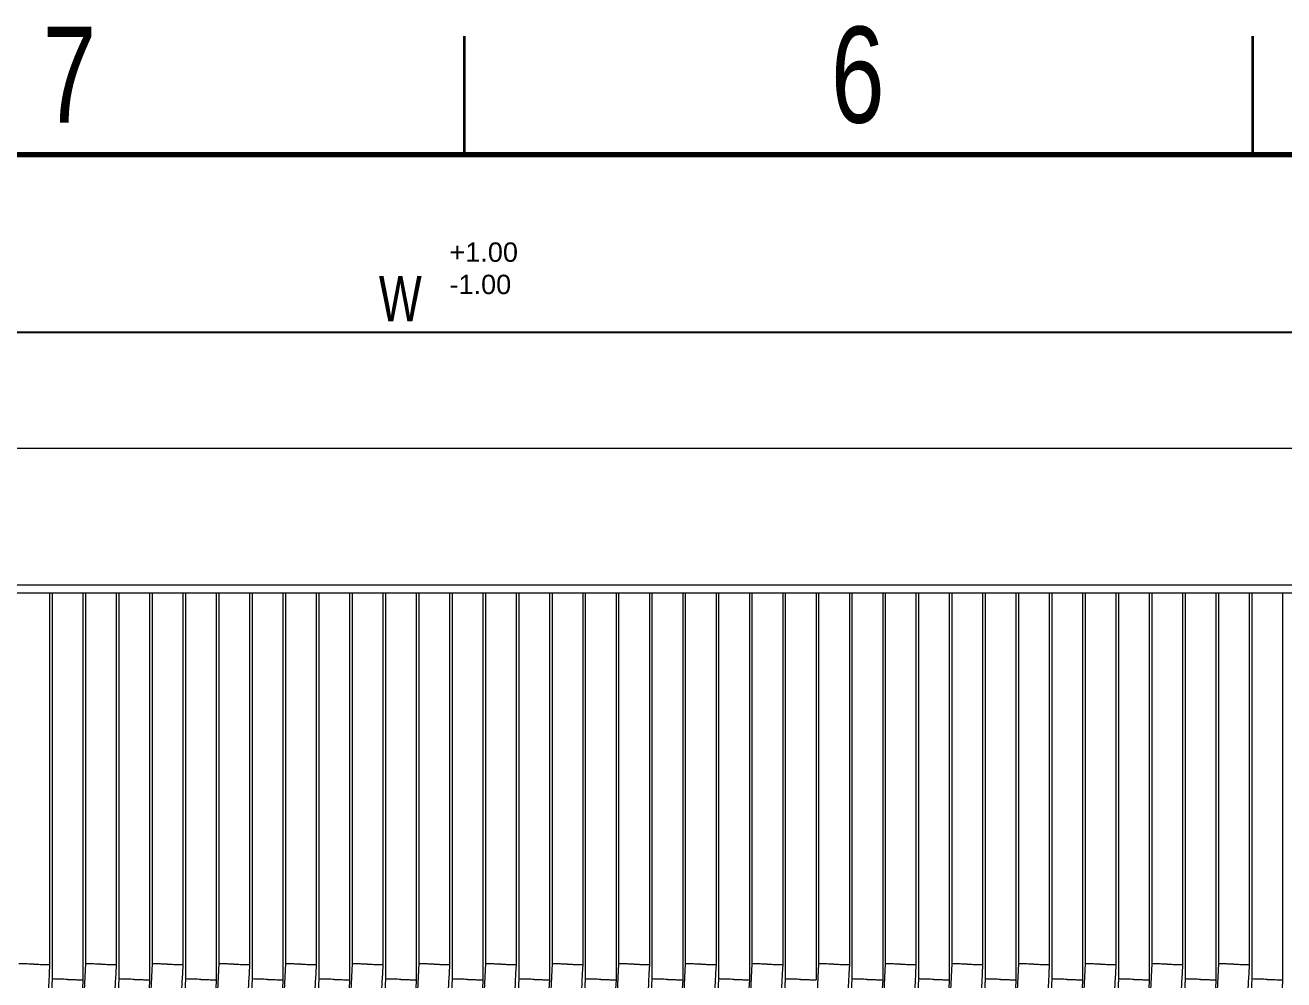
# Model space of a CAD drawing. Header units: millimetres. Extents: x 1601 to 1945, y 1403 to 1645.
# Drawn here: x 1667.1 to 1733.3, y 1595.3 to 1645.4 of the extents above; entities that cross this region are included whole.
import ezdxf

# ---------------------------------------------------------------- set-up
doc = ezdxf.new("R2010")
doc.units = ezdxf.units.MM
doc.styles.add('SLDTEXTSTYLE0', font='TXT', dxfattribs={"width": 0.75})
doc.styles.get("Standard").update_dxf_attribs({"font": 'arial.ttf'})
doc.dimstyles.new('SLDDIMSTYLE0', dxfattribs={"dimtxt": 2.38125, "dimasz": 1.5, "dimexe": 0, "dimexo": 0.0625, "dimgap": 0.595312, "dimtad": 1, "dimdec": 0, "dimlfac": 10, "dimrnd": 1e-09, "dimzin": 12, "dimdsep": 46, "dimtxsty": 'SLDTEXTSTYLE0', "dimsah": 1, "dimcen": 0.09, "dimadec": 0, "dimazin": 3, "dimtfac": 1, "dimtdec": 0, "dimtofl": 0, "dimtmove": 0, "dimatfit": 3, "dimfxl": 1, "dimfrac": 2, "dimtolj": 1, "dimtzin": 12, "dimarcsym": 0})

# ---------------------------------------------------------------- blocks, each defined once
blk = doc.blocks.new('*D52')
at = {"color": 0, "lineweight": -2, "transparency": 16777216}
for p, q in [((1626.075, 1615.658), (1626.075, 1629.276)), ((1746.175, 1629.276), (1627.575, 1629.276)), ((1747.675, 1623.258), (1747.675, 1629.276))]:
    blk.add_line(p, q, dxfattribs=at)
at = {"color": 0, "transparency": 16777216}
for points in [[(1627.575, 1629.526), (1627.575, 1629.026), (1626.075, 1629.276)], [(1746.175, 1629.526), (1746.175, 1629.026), (1747.675, 1629.276)]]:
    blk.add_solid(points, dxfattribs=at)
at = {"layer": 'Defpoints', "color": 0, "transparency": 16777216}
for p in [(1626.075, 1629.276), (1747.675, 1623.196), (1626.075, 1615.596)]:
    blk.add_point(p, dxfattribs=at)
at = {"color": 0, "lineweight": 20, "transparency": 16777216, "insert": (1686.851, 1632.253), "char_height": 2.3813, "attachment_point": 2, "style": 'SLDTEXTSTYLE0'}
blk.add_mtext('\\A1;W', dxfattribs=at)

msp = doc.modelspace()

# ---------------------------------------------------------------- linework, layer by layer
at = {"color": 7, "linetype": 'Continuous', "lineweight": 35}
for p, q in [((1690.225, 1638.636), (1690.225, 1644.845)), ((1731.622, 1638.636), (1731.622, 1644.845))]:
    msp.add_line(p, q, dxfattribs=at)
at = {"color": 7, "linetype": 'Continuous', "lineweight": 70}
msp.add_line((1607.432, 1638.636), (1938.605, 1638.636), dxfattribs=at)
at = {"lineweight": 20}
for p, q in [((1626.075, 1623.196), (1746.375, 1623.196)), ((1633.675, 1616.016), (1740.075, 1616.016)), ((1633.675, 1615.596), (1740.075, 1615.596)), ((1668.433, 1615.596), (1668.433, 1596.072)), ((1668.567, 1615.596), (1668.567, 1595.318)), ((1670.183, 1615.596), (1670.183, 1595.272)), ((1670.317, 1615.596), (1670.317, 1596.118)), ((1671.933, 1615.596), (1671.933, 1596.072)), ((1672.067, 1615.596), (1672.067, 1595.318)), ((1673.683, 1615.596), (1673.683, 1595.272)), ((1673.817, 1615.596), (1673.817, 1596.118)), ((1675.433, 1615.596), (1675.433, 1596.072)), ((1675.567, 1615.596), (1675.567, 1595.318)), ((1677.183, 1615.596), (1677.183, 1595.272)), ((1677.317, 1615.596), (1677.317, 1596.118)), ((1678.933, 1615.596), (1678.933, 1596.072)), ((1679.067, 1615.596), (1679.067, 1595.318)), ((1680.683, 1615.596), (1680.683, 1595.272)), ((1680.817, 1615.596), (1680.817, 1596.118)), ((1682.433, 1615.596), (1682.433, 1596.072)), ((1682.567, 1615.596), (1682.567, 1595.318)), ((1684.183, 1615.596), (1684.183, 1595.272)), ((1684.317, 1615.596), (1684.317, 1596.118)), ((1685.933, 1615.596), (1685.933, 1596.072)), ((1686.067, 1615.596), (1686.067, 1595.318)), ((1687.683, 1615.596), (1687.683, 1595.272)), ((1687.817, 1615.596), (1687.817, 1596.118)), ((1689.433, 1615.596), (1689.433, 1596.072)), ((1689.567, 1615.596), (1689.567, 1595.318)), ((1691.183, 1615.596), (1691.183, 1595.272)), ((1691.317, 1615.596), (1691.317, 1596.118)), ((1692.933, 1615.596), (1692.933, 1596.072)), ((1693.067, 1615.596), (1693.067, 1595.318)), ((1694.683, 1615.596), (1694.683, 1595.272)), ((1694.817, 1615.596), (1694.817, 1596.118)), ((1696.433, 1615.596), (1696.433, 1596.072)), ((1696.567, 1615.596), (1696.567, 1595.318)), ((1698.183, 1615.596), (1698.183, 1595.272)), ((1698.317, 1615.596), (1698.317, 1596.118)), ((1699.933, 1615.596), (1699.933, 1596.072)), ((1700.067, 1615.596), (1700.067, 1595.318)), ((1701.683, 1615.596), (1701.683, 1595.272)), ((1701.817, 1615.596), (1701.817, 1596.118)), ((1703.433, 1615.596), (1703.433, 1596.072)), ((1703.567, 1615.596), (1703.567, 1595.318)), ((1705.183, 1615.596), (1705.183, 1595.272)), ((1705.317, 1615.596), (1705.317, 1596.118)), ((1706.933, 1615.596), (1706.933, 1596.072)), ((1707.067, 1615.596), (1707.067, 1595.318)), ((1708.683, 1615.596), (1708.683, 1595.272)), ((1708.817, 1615.596), (1708.817, 1596.118)), ((1710.433, 1615.596), (1710.433, 1596.072)), ((1710.567, 1615.596), (1710.567, 1595.318)), ((1712.183, 1615.596), (1712.183, 1595.272)), ((1712.317, 1615.596), (1712.317, 1596.118)), ((1713.933, 1615.596), (1713.933, 1596.072)), ((1714.067, 1615.596), (1714.067, 1595.318)), ((1715.683, 1615.596), (1715.683, 1595.272)), ((1715.817, 1615.596), (1715.817, 1596.118)), ((1717.433, 1615.596), (1717.433, 1596.072)), ((1717.567, 1615.596), (1717.567, 1595.318)), ((1719.183, 1615.596), (1719.183, 1595.272)), ((1719.317, 1615.596), (1719.317, 1596.118)), ((1720.933, 1615.596), (1720.933, 1596.072)), ((1721.067, 1615.596), (1721.067, 1595.318)), ((1722.683, 1615.596), (1722.683, 1595.272)), ((1722.817, 1615.596), (1722.817, 1596.118)), ((1724.433, 1615.596), (1724.433, 1596.072)), ((1724.567, 1615.596), (1724.567, 1595.318)), ((1726.183, 1615.596), (1726.183, 1595.272)), ((1726.317, 1615.596), (1726.317, 1596.118)), ((1727.933, 1615.596), (1727.933, 1596.072)), ((1728.067, 1615.596), (1728.067, 1595.318)), ((1729.683, 1615.596), (1729.683, 1595.272)), ((1729.817, 1615.596), (1729.817, 1596.118)), ((1731.433, 1615.596), (1731.433, 1596.072)), ((1731.567, 1615.596), (1731.567, 1595.318)), ((1733.183, 1615.596), (1733.183, 1595.272))]:
    msp.add_line(p, q, dxfattribs=at)
at = {"lineweight": 20, "flags": 128}
for points in [[(1670.317, 1596.118), (1669.903, 1587.793), (1669.607, 1579.463), (1669.43, 1571.13), (1669.37, 1562.796), (1669.43, 1554.461), (1669.607, 1546.128), (1669.903, 1537.799), (1670.317, 1529.474)], [(1673.817, 1596.118), (1673.403, 1587.793), (1673.107, 1579.463), (1672.93, 1571.13), (1672.87, 1562.796), (1672.93, 1554.461), (1673.107, 1546.128), (1673.403, 1537.799), (1673.817, 1529.474)], [(1677.317, 1596.118), (1676.903, 1587.793), (1676.607, 1579.463), (1676.43, 1571.13), (1676.37, 1562.796), (1676.43, 1554.461), (1676.607, 1546.128), (1676.903, 1537.799), (1677.317, 1529.474)], [(1680.817, 1596.118), (1680.403, 1587.793), (1680.107, 1579.463), (1679.93, 1571.13), (1679.87, 1562.796), (1679.93, 1554.461), (1680.107, 1546.128), (1680.403, 1537.799), (1680.817, 1529.474)], [(1684.317, 1596.118), (1683.903, 1587.793), (1683.607, 1579.463), (1683.43, 1571.13), (1683.37, 1562.796), (1683.43, 1554.461), (1683.607, 1546.128), (1683.903, 1537.799), (1684.317, 1529.474)], [(1687.817, 1596.118), (1687.403, 1587.793), (1687.107, 1579.463), (1686.93, 1571.13), (1686.87, 1562.796), (1686.93, 1554.461), (1687.107, 1546.128), (1687.403, 1537.799), (1687.817, 1529.474)], [(1691.317, 1596.118), (1690.903, 1587.793), (1690.607, 1579.463), (1690.43, 1571.13), (1690.37, 1562.796), (1690.43, 1554.461), (1690.607, 1546.128), (1690.903, 1537.799), (1691.317, 1529.474)], [(1694.817, 1596.118), (1694.403, 1587.793), (1694.107, 1579.463), (1693.93, 1571.13), (1693.87, 1562.796), (1693.93, 1554.461), (1694.107, 1546.128), (1694.403, 1537.799), (1694.817, 1529.474)], [(1698.317, 1596.118), (1697.903, 1587.793), (1697.607, 1579.463), (1697.43, 1571.13), (1697.37, 1562.796), (1697.43, 1554.461), (1697.607, 1546.128), (1697.903, 1537.799), (1698.317, 1529.474)], [(1701.817, 1596.118), (1701.403, 1587.793), (1701.107, 1579.463), (1700.93, 1571.13), (1700.87, 1562.796), (1700.93, 1554.461), (1701.107, 1546.128), (1701.403, 1537.799), (1701.817, 1529.474)], [(1705.317, 1596.118), (1704.903, 1587.793), (1704.607, 1579.463), (1704.43, 1571.13), (1704.37, 1562.796), (1704.43, 1554.461), (1704.607, 1546.128), (1704.903, 1537.799), (1705.317, 1529.474)], [(1708.817, 1596.118), (1708.403, 1587.793), (1708.107, 1579.463), (1707.93, 1571.13), (1707.87, 1562.796), (1707.93, 1554.461), (1708.107, 1546.128), (1708.403, 1537.799), (1708.817, 1529.474)], [(1712.317, 1596.118), (1711.903, 1587.793), (1711.607, 1579.463), (1711.43, 1571.13), (1711.37, 1562.796), (1711.43, 1554.461), (1711.607, 1546.128), (1711.903, 1537.799), (1712.317, 1529.474)], [(1715.817, 1596.118), (1715.403, 1587.793), (1715.107, 1579.463), (1714.93, 1571.13), (1714.87, 1562.796), (1714.93, 1554.461), (1715.107, 1546.128), (1715.403, 1537.799), (1715.817, 1529.474)], [(1719.317, 1596.118), (1718.903, 1587.793), (1718.607, 1579.463), (1718.43, 1571.13), (1718.37, 1562.796), (1718.43, 1554.461), (1718.607, 1546.128), (1718.903, 1537.799), (1719.317, 1529.474)], [(1722.817, 1596.118), (1722.403, 1587.793), (1722.107, 1579.463), (1721.93, 1571.13), (1721.87, 1562.796), (1721.93, 1554.461), (1722.107, 1546.128), (1722.403, 1537.799), (1722.817, 1529.474)], [(1726.317, 1596.118), (1725.903, 1587.793), (1725.607, 1579.463), (1725.43, 1571.13), (1725.37, 1562.796), (1725.43, 1554.461), (1725.607, 1546.128), (1725.903, 1537.799), (1726.317, 1529.474)], [(1729.817, 1596.118), (1729.403, 1587.793), (1729.107, 1579.463), (1728.93, 1571.13), (1728.87, 1562.796), (1728.93, 1554.461), (1729.107, 1546.128), (1729.403, 1537.799), (1729.817, 1529.474)], [(1668.567, 1595.318), (1668.153, 1586.993), (1667.857, 1578.663), (1667.68, 1570.33), (1667.62, 1561.996), (1667.68, 1553.661), (1667.857, 1545.328), (1668.153, 1536.999), (1668.567, 1528.674)], [(1672.067, 1595.318), (1671.653, 1586.993), (1671.357, 1578.663), (1671.18, 1570.33), (1671.12, 1561.996), (1671.18, 1553.661), (1671.357, 1545.328), (1671.653, 1536.999), (1672.067, 1528.674)], [(1675.567, 1595.318), (1675.153, 1586.993), (1674.857, 1578.663), (1674.68, 1570.33), (1674.62, 1561.996), (1674.68, 1553.661), (1674.857, 1545.328), (1675.153, 1536.999), (1675.567, 1528.674)], [(1679.067, 1595.318), (1678.653, 1586.993), (1678.357, 1578.663), (1678.18, 1570.33), (1678.12, 1561.996), (1678.18, 1553.661), (1678.357, 1545.328), (1678.653, 1536.999), (1679.067, 1528.674)], [(1682.567, 1595.318), (1682.153, 1586.993), (1681.857, 1578.663), (1681.68, 1570.33), (1681.62, 1561.996), (1681.68, 1553.661), (1681.857, 1545.328), (1682.153, 1536.999), (1682.567, 1528.674)], [(1686.067, 1595.318), (1685.653, 1586.993), (1685.357, 1578.663), (1685.18, 1570.33), (1685.12, 1561.996), (1685.18, 1553.661), (1685.357, 1545.328), (1685.653, 1536.999), (1686.067, 1528.674)], [(1689.567, 1595.318), (1689.153, 1586.993), (1688.857, 1578.663), (1688.68, 1570.33), (1688.62, 1561.996), (1688.68, 1553.661), (1688.857, 1545.328), (1689.153, 1536.999), (1689.567, 1528.674)], [(1693.067, 1595.318), (1692.653, 1586.993), (1692.357, 1578.663), (1692.18, 1570.33), (1692.12, 1561.996), (1692.18, 1553.661), (1692.357, 1545.328), (1692.653, 1536.999), (1693.067, 1528.674)], [(1696.567, 1595.318), (1696.153, 1586.993), (1695.857, 1578.663), (1695.68, 1570.33), (1695.62, 1561.996), (1695.68, 1553.661), (1695.857, 1545.328), (1696.153, 1536.999), (1696.567, 1528.674)], [(1700.067, 1595.318), (1699.653, 1586.993), (1699.357, 1578.663), (1699.18, 1570.33), (1699.12, 1561.996), (1699.18, 1553.661), (1699.357, 1545.328), (1699.653, 1536.999), (1700.067, 1528.674)], [(1703.567, 1595.318), (1703.153, 1586.993), (1702.857, 1578.663), (1702.68, 1570.33), (1702.62, 1561.996), (1702.68, 1553.661), (1702.857, 1545.328), (1703.153, 1536.999), (1703.567, 1528.674)], [(1707.067, 1595.318), (1706.653, 1586.993), (1706.357, 1578.663), (1706.18, 1570.33), (1706.12, 1561.996), (1706.18, 1553.661), (1706.357, 1545.328), (1706.653, 1536.999), (1707.067, 1528.674)], [(1710.567, 1595.318), (1710.153, 1586.993), (1709.857, 1578.663), (1709.68, 1570.33), (1709.62, 1561.996), (1709.68, 1553.661), (1709.857, 1545.328), (1710.153, 1536.999), (1710.567, 1528.674)], [(1714.067, 1595.318), (1713.653, 1586.993), (1713.357, 1578.663), (1713.18, 1570.33), (1713.12, 1561.996), (1713.18, 1553.661), (1713.357, 1545.328), (1713.653, 1536.999), (1714.067, 1528.674)], [(1717.567, 1595.318), (1717.153, 1586.993), (1716.857, 1578.663), (1716.68, 1570.33), (1716.62, 1561.996), (1716.68, 1553.661), (1716.857, 1545.328), (1717.153, 1536.999), (1717.567, 1528.674)], [(1721.067, 1595.318), (1720.653, 1586.993), (1720.357, 1578.663), (1720.18, 1570.33), (1720.12, 1561.996), (1720.18, 1553.661), (1720.357, 1545.328), (1720.653, 1536.999), (1721.067, 1528.674)], [(1724.567, 1595.318), (1724.153, 1586.993), (1723.857, 1578.663), (1723.68, 1570.33), (1723.62, 1561.996), (1723.68, 1553.661), (1723.857, 1545.328), (1724.153, 1536.999), (1724.567, 1528.674)], [(1728.067, 1595.318), (1727.653, 1586.993), (1727.357, 1578.663), (1727.18, 1570.33), (1727.12, 1561.996), (1727.18, 1553.661), (1727.357, 1545.328), (1727.653, 1536.999), (1728.067, 1528.674)], [(1731.567, 1595.318), (1731.153, 1586.993), (1730.857, 1578.663), (1730.68, 1570.33), (1730.62, 1561.996), (1730.68, 1553.661), (1730.857, 1545.328), (1731.153, 1536.999), (1731.567, 1528.674)]]:
    msp.add_lwpolyline(points, dxfattribs=at)
at = {"lineweight": 20}
for points, knots in [([(1667.625, 1596.095), (1667.623, 1596.095), (1667.563, 1596.097), (1667.413, 1596.101), (1667.188, 1596.107), (1666.983, 1596.113), (1666.844, 1596.117), (1666.826, 1596.117), (1666.817, 1596.118)], [0, 0, 0, 0, 0.005968, 0.141451, 0.356227, 0.570844, 0.78542, 1, 1, 1, 1]), ([(1668.433, 1596.072), (1668.301, 1593.589), (1668.037, 1588.624), (1667.76, 1581.171), (1667.572, 1573.716), (1667.481, 1566.258), (1667.484, 1558.845), (1667.58, 1551.476), (1667.769, 1544.154), (1668.043, 1536.834), (1668.303, 1531.958), (1668.433, 1529.52)], [0, 0, 0, 0, 0.112002, 0.224001, 0.336, 0.448, 0.56, 0.669999, 0.779999, 0.889998, 1, 1, 1, 1]), ([(1667.625, 1596.095), (1667.628, 1596.095), (1667.643, 1596.094), (1667.748, 1596.091), (1667.895, 1596.087), (1668.096, 1596.081), (1668.267, 1596.076), (1668.406, 1596.073), (1668.424, 1596.072), (1668.433, 1596.072)], [0, 0, 0, 0, 0.005967, 0.035466, 0.250132, 0.356311, 0.570901, 0.785448, 1, 1, 1, 1]), ([(1671.125, 1596.095), (1671.123, 1596.095), (1671.063, 1596.097), (1670.913, 1596.101), (1670.688, 1596.107), (1670.483, 1596.113), (1670.344, 1596.117), (1670.326, 1596.117), (1670.317, 1596.118)], [0, 0, 0, 0, 0.005967, 0.141451, 0.356227, 0.570844, 0.78542, 1, 1, 1, 1]), ([(1671.933, 1596.072), (1671.801, 1593.589), (1671.537, 1588.624), (1671.26, 1581.171), (1671.072, 1573.716), (1670.981, 1566.258), (1670.984, 1558.845), (1671.08, 1551.476), (1671.269, 1544.154), (1671.543, 1536.834), (1671.803, 1531.958), (1671.933, 1529.52)], [0, 0, 0, 0, 0.1120016, 0.2240007, 0.3360005, 0.4480001, 0.5599997, 0.6699995, 0.7799993, 0.8899981, 1, 1, 1, 1]), ([(1671.125, 1596.095), (1671.128, 1596.095), (1671.143, 1596.094), (1671.248, 1596.091), (1671.395, 1596.087), (1671.596, 1596.081), (1671.767, 1596.076), (1671.906, 1596.073), (1671.924, 1596.072), (1671.933, 1596.072)], [0, 0, 0, 0, 0.005967, 0.035464, 0.250133, 0.356312, 0.570901, 0.785448, 1, 1, 1, 1]), ([(1674.625, 1596.095), (1674.623, 1596.095), (1674.563, 1596.097), (1674.413, 1596.101), (1674.188, 1596.107), (1673.983, 1596.113), (1673.844, 1596.117), (1673.826, 1596.117), (1673.817, 1596.118)], [0, 0, 0, 0, 0.005968, 0.141452, 0.356227, 0.570844, 0.78542, 1, 1, 1, 1]), ([(1675.433, 1596.072), (1675.301, 1593.589), (1675.037, 1588.624), (1674.76, 1581.171), (1674.572, 1573.716), (1674.481, 1566.258), (1674.484, 1558.845), (1674.58, 1551.476), (1674.769, 1544.154), (1675.043, 1536.834), (1675.303, 1531.958), (1675.433, 1529.52)], [0, 0, 0, 0, 0.112002, 0.224001, 0.336, 0.448, 0.56, 0.669999, 0.779999, 0.889998, 1, 1, 1, 1]), ([(1674.625, 1596.095), (1674.628, 1596.095), (1674.643, 1596.094), (1674.748, 1596.091), (1674.895, 1596.087), (1675.096, 1596.081), (1675.267, 1596.076), (1675.406, 1596.073), (1675.424, 1596.072), (1675.433, 1596.072)], [0, 0, 0, 0, 0.005966, 0.035464, 0.250132, 0.356311, 0.5709, 0.785448, 1, 1, 1, 1]), ([(1678.125, 1596.095), (1678.123, 1596.095), (1678.063, 1596.097), (1677.913, 1596.101), (1677.688, 1596.107), (1677.483, 1596.113), (1677.344, 1596.117), (1677.326, 1596.117), (1677.317, 1596.118)], [0, 0, 0, 0, 0.005968, 0.141452, 0.356227, 0.570844, 0.78542, 1, 1, 1, 1]), ([(1678.933, 1596.072), (1678.801, 1593.589), (1678.537, 1588.624), (1678.26, 1581.171), (1678.072, 1573.716), (1677.981, 1566.258), (1677.984, 1558.845), (1678.08, 1551.476), (1678.269, 1544.154), (1678.543, 1536.834), (1678.803, 1531.958), (1678.933, 1529.52)], [0, 0, 0, 0, 0.112002, 0.224001, 0.336, 0.448, 0.56, 0.669999, 0.779999, 0.889998, 1, 1, 1, 1]), ([(1678.125, 1596.095), (1678.128, 1596.095), (1678.143, 1596.094), (1678.248, 1596.091), (1678.395, 1596.087), (1678.596, 1596.081), (1678.767, 1596.076), (1678.906, 1596.073), (1678.924, 1596.072), (1678.933, 1596.072)], [0, 0, 0, 0, 0.005967, 0.0354643, 0.2501331, 0.3563112, 0.5709, 0.7854481, 1, 1, 1, 1]), ([(1681.625, 1596.095), (1681.623, 1596.095), (1681.563, 1596.097), (1681.413, 1596.101), (1681.188, 1596.107), (1680.983, 1596.113), (1680.844, 1596.117), (1680.826, 1596.117), (1680.817, 1596.118)], [0, 0, 0, 0, 0.005967, 0.141451, 0.356227, 0.570844, 0.78542, 1, 1, 1, 1]), ([(1682.433, 1596.072), (1682.301, 1593.589), (1682.037, 1588.624), (1681.76, 1581.171), (1681.572, 1573.716), (1681.481, 1566.258), (1681.484, 1558.845), (1681.58, 1551.476), (1681.769, 1544.154), (1682.043, 1536.834), (1682.303, 1531.958), (1682.433, 1529.52)], [0, 0, 0, 0, 0.112002, 0.224001, 0.336, 0.448, 0.56, 0.669999, 0.779999, 0.889998, 1, 1, 1, 1]), ([(1681.625, 1596.095), (1681.628, 1596.095), (1681.643, 1596.094), (1681.748, 1596.091), (1681.895, 1596.087), (1682.096, 1596.081), (1682.267, 1596.076), (1682.406, 1596.073), (1682.424, 1596.072), (1682.433, 1596.072)], [0, 0, 0, 0, 0.005967, 0.035464, 0.250133, 0.356312, 0.5709, 0.785448, 1, 1, 1, 1]), ([(1685.125, 1596.095), (1685.123, 1596.095), (1685.063, 1596.097), (1684.913, 1596.101), (1684.688, 1596.107), (1684.483, 1596.113), (1684.344, 1596.117), (1684.326, 1596.117), (1684.317, 1596.118)], [0, 0, 0, 0, 0.005968, 0.141451, 0.356227, 0.570844, 0.78542, 1, 1, 1, 1]), ([(1685.933, 1596.072), (1685.801, 1593.589), (1685.537, 1588.624), (1685.26, 1581.171), (1685.072, 1573.716), (1684.981, 1566.258), (1684.984, 1558.845), (1685.08, 1551.476), (1685.269, 1544.154), (1685.543, 1536.834), (1685.803, 1531.958), (1685.933, 1529.52)], [0, 0, 0, 0, 0.112002, 0.224001, 0.336, 0.448, 0.56, 0.669999, 0.779999, 0.889998, 1, 1, 1, 1]), ([(1685.125, 1596.095), (1685.128, 1596.095), (1685.143, 1596.094), (1685.248, 1596.091), (1685.395, 1596.087), (1685.596, 1596.081), (1685.767, 1596.076), (1685.906, 1596.073), (1685.924, 1596.072), (1685.933, 1596.072)], [0, 0, 0, 0, 0.005966, 0.035464, 0.250133, 0.356311, 0.5709, 0.785448, 1, 1, 1, 1]), ([(1688.625, 1596.095), (1688.623, 1596.095), (1688.563, 1596.097), (1688.413, 1596.101), (1688.188, 1596.107), (1687.983, 1596.113), (1687.844, 1596.117), (1687.826, 1596.117), (1687.817, 1596.118)], [0, 0, 0, 0, 0.005967, 0.141451, 0.356227, 0.570844, 0.78542, 1, 1, 1, 1]), ([(1689.433, 1596.072), (1689.301, 1593.589), (1689.037, 1588.624), (1688.76, 1581.171), (1688.572, 1573.716), (1688.481, 1566.258), (1688.484, 1558.845), (1688.58, 1551.476), (1688.769, 1544.154), (1689.043, 1536.834), (1689.303, 1531.958), (1689.433, 1529.52)], [0, 0, 0, 0, 0.112002, 0.224001, 0.336, 0.448, 0.56, 0.669999, 0.779999, 0.889998, 1, 1, 1, 1]), ([(1688.625, 1596.095), (1688.628, 1596.095), (1688.643, 1596.094), (1688.748, 1596.091), (1688.895, 1596.087), (1689.096, 1596.081), (1689.267, 1596.076), (1689.406, 1596.073), (1689.424, 1596.072), (1689.433, 1596.072)], [0, 0, 0, 0, 0.005966, 0.035464, 0.250133, 0.356311, 0.5709, 0.785448, 1, 1, 1, 1]), ([(1692.125, 1596.095), (1692.123, 1596.095), (1692.063, 1596.097), (1691.913, 1596.101), (1691.688, 1596.107), (1691.483, 1596.113), (1691.344, 1596.117), (1691.326, 1596.117), (1691.317, 1596.118)], [0, 0, 0, 0, 0.005967, 0.141451, 0.356227, 0.570844, 0.78542, 1, 1, 1, 1]), ([(1692.933, 1596.072), (1692.801, 1593.589), (1692.537, 1588.624), (1692.26, 1581.171), (1692.072, 1573.716), (1691.981, 1566.258), (1691.984, 1558.845), (1692.08, 1551.476), (1692.269, 1544.154), (1692.543, 1536.834), (1692.803, 1531.958), (1692.933, 1529.52)], [0, 0, 0, 0, 0.112002, 0.224001, 0.336, 0.448, 0.56, 0.669999, 0.779999, 0.889998, 1, 1, 1, 1]), ([(1692.125, 1596.095), (1692.128, 1596.095), (1692.143, 1596.094), (1692.248, 1596.091), (1692.395, 1596.087), (1692.596, 1596.081), (1692.767, 1596.076), (1692.906, 1596.073), (1692.924, 1596.072), (1692.933, 1596.072)], [0, 0, 0, 0, 0.005967, 0.035464, 0.250133, 0.356311, 0.5709, 0.785448, 1, 1, 1, 1]), ([(1695.625, 1596.095), (1695.623, 1596.095), (1695.563, 1596.097), (1695.413, 1596.101), (1695.188, 1596.107), (1694.983, 1596.113), (1694.844, 1596.117), (1694.826, 1596.117), (1694.817, 1596.118)], [0, 0, 0, 0, 0.005967, 0.141451, 0.356227, 0.570844, 0.78542, 1, 1, 1, 1]), ([(1696.433, 1596.072), (1696.301, 1593.589), (1696.037, 1588.624), (1695.76, 1581.171), (1695.572, 1573.716), (1695.481, 1566.258), (1695.484, 1558.845), (1695.58, 1551.476), (1695.769, 1544.154), (1696.043, 1536.834), (1696.303, 1531.958), (1696.433, 1529.52)], [0, 0, 0, 0, 0.112002, 0.224001, 0.336, 0.448, 0.56, 0.669999, 0.779999, 0.889998, 1, 1, 1, 1]), ([(1695.625, 1596.095), (1695.628, 1596.095), (1695.643, 1596.094), (1695.748, 1596.091), (1695.895, 1596.087), (1696.096, 1596.081), (1696.267, 1596.076), (1696.406, 1596.073), (1696.424, 1596.072), (1696.433, 1596.072)], [0, 0, 0, 0, 0.005967, 0.035464, 0.250133, 0.356311, 0.5709, 0.785448, 1, 1, 1, 1]), ([(1699.125, 1596.095), (1699.123, 1596.095), (1699.063, 1596.097), (1698.913, 1596.101), (1698.688, 1596.107), (1698.483, 1596.113), (1698.344, 1596.117), (1698.326, 1596.117), (1698.317, 1596.118)], [0, 0, 0, 0, 0.005967, 0.141451, 0.356227, 0.570844, 0.78542, 1, 1, 1, 1]), ([(1699.933, 1596.072), (1699.801, 1593.589), (1699.537, 1588.624), (1699.26, 1581.171), (1699.072, 1573.716), (1698.981, 1566.258), (1698.984, 1558.845), (1699.08, 1551.476), (1699.269, 1544.154), (1699.543, 1536.834), (1699.803, 1531.958), (1699.933, 1529.52)], [0, 0, 0, 0, 0.112002, 0.224001, 0.336, 0.448, 0.56, 0.669999, 0.779999, 0.889998, 1, 1, 1, 1]), ([(1699.125, 1596.095), (1699.128, 1596.095), (1699.143, 1596.094), (1699.248, 1596.091), (1699.395, 1596.087), (1699.596, 1596.081), (1699.767, 1596.076), (1699.906, 1596.073), (1699.924, 1596.072), (1699.933, 1596.072)], [0, 0, 0, 0, 0.0059667, 0.0354643, 0.250133, 0.3563114, 0.5709002, 0.7854482, 1, 1, 1, 1]), ([(1702.625, 1596.095), (1702.623, 1596.095), (1702.563, 1596.097), (1702.413, 1596.101), (1702.188, 1596.107), (1701.983, 1596.113), (1701.844, 1596.117), (1701.826, 1596.117), (1701.817, 1596.118)], [0, 0, 0, 0, 0.005967, 0.141451, 0.356227, 0.570844, 0.78542, 1, 1, 1, 1]), ([(1703.433, 1596.072), (1703.301, 1593.589), (1703.037, 1588.624), (1702.76, 1581.171), (1702.572, 1573.716), (1702.481, 1566.258), (1702.484, 1558.845), (1702.58, 1551.476), (1702.769, 1544.154), (1703.043, 1536.834), (1703.303, 1531.958), (1703.433, 1529.52)], [0, 0, 0, 0, 0.112002, 0.224001, 0.336, 0.448, 0.56, 0.669999, 0.779999, 0.889998, 1, 1, 1, 1]), ([(1702.625, 1596.095), (1702.628, 1596.095), (1702.643, 1596.094), (1702.748, 1596.091), (1702.895, 1596.087), (1703.096, 1596.081), (1703.267, 1596.076), (1703.406, 1596.073), (1703.424, 1596.072), (1703.433, 1596.072)], [0, 0, 0, 0, 0.005967, 0.035464, 0.250133, 0.356312, 0.5709, 0.785448, 1, 1, 1, 1]), ([(1706.125, 1596.095), (1706.123, 1596.095), (1706.063, 1596.097), (1705.913, 1596.101), (1705.688, 1596.107), (1705.483, 1596.113), (1705.344, 1596.117), (1705.326, 1596.117), (1705.317, 1596.118)], [0, 0, 0, 0, 0.005968, 0.141452, 0.356227, 0.570844, 0.78542, 1, 1, 1, 1]), ([(1706.933, 1596.072), (1706.801, 1593.589), (1706.537, 1588.624), (1706.26, 1581.171), (1706.072, 1573.716), (1705.981, 1566.258), (1705.984, 1558.845), (1706.08, 1551.476), (1706.269, 1544.154), (1706.543, 1536.834), (1706.803, 1531.958), (1706.933, 1529.52)], [0, 0, 0, 0, 0.112002, 0.224001, 0.336, 0.448, 0.56, 0.669999, 0.779999, 0.889998, 1, 1, 1, 1]), ([(1706.125, 1596.095), (1706.128, 1596.095), (1706.143, 1596.094), (1706.248, 1596.091), (1706.395, 1596.087), (1706.596, 1596.081), (1706.767, 1596.076), (1706.906, 1596.073), (1706.924, 1596.072), (1706.933, 1596.072)], [0, 0, 0, 0, 0.005967, 0.0354643, 0.2501331, 0.3563113, 0.5709002, 0.7854482, 1, 1, 1, 1]), ([(1709.625, 1596.095), (1709.623, 1596.095), (1709.563, 1596.097), (1709.413, 1596.101), (1709.188, 1596.107), (1708.983, 1596.113), (1708.844, 1596.117), (1708.826, 1596.117), (1708.817, 1596.118)], [0, 0, 0, 0, 0.005968, 0.141451, 0.356227, 0.570844, 0.78542, 1, 1, 1, 1]), ([(1710.433, 1596.072), (1710.301, 1593.589), (1710.037, 1588.624), (1709.76, 1581.171), (1709.572, 1573.716), (1709.481, 1566.258), (1709.484, 1558.845), (1709.58, 1551.476), (1709.769, 1544.154), (1710.043, 1536.834), (1710.303, 1531.958), (1710.433, 1529.52)], [0, 0, 0, 0, 0.112002, 0.224001, 0.336, 0.448, 0.56, 0.669999, 0.779999, 0.889998, 1, 1, 1, 1]), ([(1709.625, 1596.095), (1709.628, 1596.095), (1709.643, 1596.094), (1709.748, 1596.091), (1709.895, 1596.087), (1710.096, 1596.081), (1710.267, 1596.076), (1710.406, 1596.073), (1710.424, 1596.072), (1710.433, 1596.072)], [0, 0, 0, 0, 0.005967, 0.0354643, 0.2501331, 0.3563112, 0.5709, 0.7854481, 1, 1, 1, 1]), ([(1713.125, 1596.095), (1713.123, 1596.095), (1713.063, 1596.097), (1712.913, 1596.101), (1712.688, 1596.107), (1712.483, 1596.113), (1712.344, 1596.117), (1712.326, 1596.117), (1712.317, 1596.118)], [0, 0, 0, 0, 0.005967, 0.141451, 0.356227, 0.570844, 0.78542, 1, 1, 1, 1]), ([(1713.933, 1596.072), (1713.801, 1593.589), (1713.537, 1588.624), (1713.26, 1581.171), (1713.072, 1573.716), (1712.981, 1566.258), (1712.984, 1558.845), (1713.08, 1551.476), (1713.269, 1544.154), (1713.543, 1536.834), (1713.803, 1531.958), (1713.933, 1529.52)], [0, 0, 0, 0, 0.1120016, 0.2240007, 0.3360005, 0.4480001, 0.5599997, 0.6699995, 0.7799993, 0.8899981, 1, 1, 1, 1]), ([(1713.125, 1596.095), (1713.128, 1596.095), (1713.143, 1596.094), (1713.248, 1596.091), (1713.395, 1596.087), (1713.596, 1596.081), (1713.767, 1596.076), (1713.906, 1596.073), (1713.924, 1596.072), (1713.933, 1596.072)], [0, 0, 0, 0, 0.005967, 0.035464, 0.250133, 0.356312, 0.570901, 0.785448, 1, 1, 1, 1]), ([(1716.625, 1596.095), (1716.623, 1596.095), (1716.563, 1596.097), (1716.413, 1596.101), (1716.188, 1596.107), (1715.983, 1596.113), (1715.844, 1596.117), (1715.826, 1596.117), (1715.817, 1596.118)], [0, 0, 0, 0, 0.005968, 0.141452, 0.356228, 0.570844, 0.78542, 1, 1, 1, 1]), ([(1717.433, 1596.072), (1717.301, 1593.589), (1717.037, 1588.624), (1716.76, 1581.171), (1716.572, 1573.716), (1716.481, 1566.258), (1716.484, 1558.845), (1716.58, 1551.476), (1716.769, 1544.154), (1717.043, 1536.834), (1717.303, 1531.958), (1717.433, 1529.52)], [0, 0, 0, 0, 0.112002, 0.224001, 0.336, 0.448, 0.56, 0.669999, 0.779999, 0.889998, 1, 1, 1, 1]), ([(1716.625, 1596.095), (1716.628, 1596.095), (1716.643, 1596.094), (1716.748, 1596.091), (1716.895, 1596.087), (1717.096, 1596.081), (1717.267, 1596.076), (1717.406, 1596.073), (1717.424, 1596.072), (1717.433, 1596.072)], [0, 0, 0, 0, 0.005966, 0.035464, 0.250132, 0.356311, 0.5709, 0.785448, 1, 1, 1, 1]), ([(1720.125, 1596.095), (1720.123, 1596.095), (1720.063, 1596.097), (1719.913, 1596.101), (1719.688, 1596.107), (1719.483, 1596.113), (1719.344, 1596.117), (1719.326, 1596.117), (1719.317, 1596.118)], [0, 0, 0, 0, 0.005968, 0.141451, 0.356227, 0.570844, 0.78542, 1, 1, 1, 1]), ([(1720.933, 1596.072), (1720.801, 1593.589), (1720.537, 1588.624), (1720.26, 1581.171), (1720.072, 1573.716), (1719.981, 1566.258), (1719.984, 1558.845), (1720.08, 1551.476), (1720.269, 1544.154), (1720.543, 1536.834), (1720.803, 1531.958), (1720.933, 1529.52)], [0, 0, 0, 0, 0.112002, 0.224001, 0.336, 0.448, 0.56, 0.669999, 0.779999, 0.889998, 1, 1, 1, 1]), ([(1720.125, 1596.095), (1720.128, 1596.095), (1720.143, 1596.094), (1720.248, 1596.091), (1720.395, 1596.087), (1720.596, 1596.081), (1720.767, 1596.076), (1720.906, 1596.073), (1720.924, 1596.072), (1720.933, 1596.072)], [0, 0, 0, 0, 0.005967, 0.035463, 0.250132, 0.356311, 0.570901, 0.785448, 1, 1, 1, 1]), ([(1723.625, 1596.095), (1723.623, 1596.095), (1723.563, 1596.097), (1723.413, 1596.101), (1723.188, 1596.107), (1722.983, 1596.113), (1722.844, 1596.117), (1722.826, 1596.117), (1722.817, 1596.118)], [0, 0, 0, 0, 0.005968, 0.141451, 0.356227, 0.570844, 0.78542, 1, 1, 1, 1]), ([(1724.433, 1596.072), (1724.301, 1593.589), (1724.037, 1588.624), (1723.76, 1581.171), (1723.572, 1573.716), (1723.481, 1566.258), (1723.484, 1558.845), (1723.58, 1551.476), (1723.769, 1544.154), (1724.043, 1536.834), (1724.303, 1531.958), (1724.433, 1529.52)], [0, 0, 0, 0, 0.112002, 0.224001, 0.336, 0.448, 0.56, 0.669999, 0.779999, 0.889998, 1, 1, 1, 1]), ([(1723.625, 1596.095), (1723.628, 1596.095), (1723.643, 1596.094), (1723.748, 1596.091), (1723.895, 1596.087), (1724.096, 1596.081), (1724.267, 1596.076), (1724.406, 1596.073), (1724.424, 1596.072), (1724.433, 1596.072)], [0, 0, 0, 0, 0.005967, 0.035463, 0.250132, 0.356311, 0.570901, 0.785448, 1, 1, 1, 1]), ([(1727.125, 1596.095), (1727.123, 1596.095), (1727.063, 1596.097), (1726.913, 1596.101), (1726.688, 1596.107), (1726.483, 1596.113), (1726.344, 1596.117), (1726.326, 1596.117), (1726.317, 1596.118)], [0, 0, 0, 0, 0.005968, 0.141451, 0.356227, 0.570843, 0.78542, 1, 1, 1, 1]), ([(1727.933, 1596.072), (1727.801, 1593.589), (1727.537, 1588.624), (1727.26, 1581.171), (1727.072, 1573.716), (1726.981, 1566.258), (1726.984, 1558.845), (1727.08, 1551.476), (1727.269, 1544.154), (1727.543, 1536.834), (1727.803, 1531.958), (1727.933, 1529.52)], [0, 0, 0, 0, 0.112002, 0.224001, 0.336, 0.448, 0.56, 0.669999, 0.779999, 0.889998, 1, 1, 1, 1]), ([(1727.125, 1596.095), (1727.128, 1596.095), (1727.143, 1596.094), (1727.248, 1596.091), (1727.395, 1596.087), (1727.596, 1596.081), (1727.767, 1596.076), (1727.906, 1596.073), (1727.924, 1596.072), (1727.933, 1596.072)], [0, 0, 0, 0, 0.005967, 0.0354655, 0.2501341, 0.3563112, 0.5709008, 0.7854482, 1, 1, 1, 1]), ([(1730.625, 1596.095), (1730.623, 1596.095), (1730.563, 1596.097), (1730.413, 1596.101), (1730.188, 1596.107), (1729.983, 1596.113), (1729.844, 1596.117), (1729.826, 1596.117), (1729.817, 1596.118)], [0, 0, 0, 0, 0.005968, 0.141451, 0.356227, 0.570843, 0.78542, 1, 1, 1, 1]), ([(1731.433, 1596.072), (1731.301, 1593.589), (1731.037, 1588.624), (1730.76, 1581.171), (1730.572, 1573.716), (1730.481, 1566.258), (1730.484, 1558.845), (1730.58, 1551.476), (1730.769, 1544.154), (1731.043, 1536.834), (1731.303, 1531.958), (1731.433, 1529.52)], [0, 0, 0, 0, 0.1120016, 0.2240007, 0.3360005, 0.4480001, 0.5599997, 0.6699995, 0.7799993, 0.8899981, 1, 1, 1, 1]), ([(1730.625, 1596.095), (1730.628, 1596.095), (1730.643, 1596.094), (1730.748, 1596.091), (1730.895, 1596.087), (1731.096, 1596.081), (1731.267, 1596.076), (1731.406, 1596.073), (1731.424, 1596.072), (1731.433, 1596.072)], [0, 0, 0, 0, 0.005967, 0.0354655, 0.2501341, 0.3563112, 0.5709008, 0.7854482, 1, 1, 1, 1]), ([(1669.375, 1595.295), (1669.373, 1595.295), (1669.313, 1595.297), (1669.163, 1595.301), (1668.938, 1595.307), (1668.733, 1595.313), (1668.594, 1595.317), (1668.576, 1595.317), (1668.567, 1595.318)], [0, 0, 0, 0, 0.005967, 0.141452, 0.356229, 0.570847, 0.785424, 1, 1, 1, 1]), ([(1670.183, 1595.272), (1670.051, 1592.789), (1669.787, 1587.824), (1669.51, 1580.371), (1669.322, 1572.916), (1669.231, 1565.458), (1669.234, 1558.045), (1669.33, 1550.676), (1669.519, 1543.354), (1669.793, 1536.034), (1670.053, 1531.158), (1670.183, 1528.72)], [0, 0, 0, 0, 0.112002, 0.224001, 0.336, 0.448, 0.56, 0.669999, 0.779999, 0.889998, 1, 1, 1, 1]), ([(1669.375, 1595.295), (1669.378, 1595.295), (1669.393, 1595.294), (1669.498, 1595.291), (1669.645, 1595.287), (1669.846, 1595.281), (1670.017, 1595.276), (1670.156, 1595.273), (1670.174, 1595.272), (1670.183, 1595.272)], [0, 0, 0, 0, 0.005967, 0.035465, 0.250134, 0.356314, 0.570904, 0.785452, 1, 1, 1, 1]), ([(1672.875, 1595.295), (1672.873, 1595.295), (1672.813, 1595.297), (1672.663, 1595.301), (1672.438, 1595.307), (1672.233, 1595.313), (1672.094, 1595.317), (1672.076, 1595.317), (1672.067, 1595.318)], [0, 0, 0, 0, 0.005968, 0.141453, 0.35623, 0.570847, 0.785424, 1, 1, 1, 1]), ([(1673.683, 1595.272), (1673.551, 1592.789), (1673.287, 1587.824), (1673.01, 1580.371), (1672.822, 1572.916), (1672.731, 1565.458), (1672.734, 1558.045), (1672.83, 1550.676), (1673.019, 1543.354), (1673.293, 1536.034), (1673.553, 1531.158), (1673.683, 1528.72)], [0, 0, 0, 0, 0.112002, 0.224001, 0.336, 0.448, 0.56, 0.669999, 0.779999, 0.889998, 1, 1, 1, 1]), ([(1672.875, 1595.295), (1672.878, 1595.295), (1672.893, 1595.294), (1672.998, 1595.291), (1673.145, 1595.287), (1673.346, 1595.281), (1673.517, 1595.276), (1673.656, 1595.273), (1673.674, 1595.272), (1673.683, 1595.272)], [0, 0, 0, 0, 0.005966, 0.035465, 0.250133, 0.356313, 0.570903, 0.785452, 1, 1, 1, 1]), ([(1676.375, 1595.295), (1676.373, 1595.295), (1676.313, 1595.297), (1676.163, 1595.301), (1675.938, 1595.307), (1675.733, 1595.313), (1675.594, 1595.317), (1675.576, 1595.317), (1675.567, 1595.318)], [0, 0, 0, 0, 0.005968, 0.141453, 0.356229, 0.570847, 0.785424, 1, 1, 1, 1]), ([(1677.183, 1595.272), (1677.051, 1592.789), (1676.787, 1587.824), (1676.51, 1580.371), (1676.322, 1572.916), (1676.231, 1565.458), (1676.234, 1558.045), (1676.33, 1550.676), (1676.519, 1543.354), (1676.793, 1536.034), (1677.053, 1531.158), (1677.183, 1528.72)], [0, 0, 0, 0, 0.112002, 0.224001, 0.336, 0.448, 0.56, 0.669999, 0.779999, 0.889998, 1, 1, 1, 1]), ([(1676.375, 1595.295), (1676.378, 1595.295), (1676.393, 1595.294), (1676.498, 1595.291), (1676.645, 1595.287), (1676.846, 1595.281), (1677.017, 1595.276), (1677.156, 1595.273), (1677.174, 1595.272), (1677.183, 1595.272)], [0, 0, 0, 0, 0.0059658, 0.0354646, 0.2501344, 0.3563131, 0.5709029, 0.7854519, 1, 1, 1, 1]), ([(1679.875, 1595.295), (1679.873, 1595.295), (1679.813, 1595.297), (1679.663, 1595.301), (1679.438, 1595.307), (1679.233, 1595.313), (1679.094, 1595.317), (1679.076, 1595.317), (1679.067, 1595.318)], [0, 0, 0, 0, 0.0059678, 0.1414519, 0.3562287, 0.5708465, 0.7854237, 1, 1, 1, 1]), ([(1680.683, 1595.272), (1680.551, 1592.789), (1680.287, 1587.824), (1680.01, 1580.371), (1679.822, 1572.916), (1679.731, 1565.458), (1679.734, 1558.045), (1679.83, 1550.676), (1680.019, 1543.354), (1680.293, 1536.034), (1680.553, 1531.158), (1680.683, 1528.72)], [0, 0, 0, 0, 0.112002, 0.224001, 0.336, 0.448, 0.56, 0.669999, 0.779999, 0.889998, 1, 1, 1, 1]), ([(1679.875, 1595.295), (1679.878, 1595.295), (1679.893, 1595.294), (1679.998, 1595.291), (1680.145, 1595.287), (1680.346, 1595.281), (1680.517, 1595.276), (1680.656, 1595.273), (1680.674, 1595.272), (1680.683, 1595.272)], [0, 0, 0, 0, 0.005967, 0.035465, 0.250134, 0.356313, 0.570903, 0.785452, 1, 1, 1, 1]), ([(1683.375, 1595.295), (1683.373, 1595.295), (1683.313, 1595.297), (1683.163, 1595.301), (1682.938, 1595.307), (1682.733, 1595.313), (1682.594, 1595.317), (1682.576, 1595.317), (1682.567, 1595.318)], [0, 0, 0, 0, 0.005968, 0.141452, 0.356229, 0.570847, 0.785424, 1, 1, 1, 1]), ([(1684.183, 1595.272), (1684.051, 1592.789), (1683.787, 1587.824), (1683.51, 1580.371), (1683.322, 1572.916), (1683.231, 1565.458), (1683.234, 1558.045), (1683.33, 1550.676), (1683.519, 1543.354), (1683.793, 1536.034), (1684.053, 1531.158), (1684.183, 1528.72)], [0, 0, 0, 0, 0.112002, 0.224001, 0.336, 0.448, 0.56, 0.669999, 0.779999, 0.889998, 1, 1, 1, 1]), ([(1683.375, 1595.295), (1683.378, 1595.295), (1683.393, 1595.294), (1683.498, 1595.291), (1683.645, 1595.287), (1683.846, 1595.281), (1684.017, 1595.276), (1684.156, 1595.273), (1684.174, 1595.272), (1684.183, 1595.272)], [0, 0, 0, 0, 0.005966, 0.035464, 0.250134, 0.356313, 0.570903, 0.785452, 1, 1, 1, 1]), ([(1686.875, 1595.295), (1686.873, 1595.295), (1686.813, 1595.297), (1686.663, 1595.301), (1686.438, 1595.307), (1686.233, 1595.313), (1686.094, 1595.317), (1686.076, 1595.317), (1686.067, 1595.318)], [0, 0, 0, 0, 0.0059672, 0.1414525, 0.3562288, 0.5708466, 0.7854238, 1, 1, 1, 1]), ([(1687.683, 1595.272), (1687.551, 1592.789), (1687.287, 1587.824), (1687.01, 1580.371), (1686.822, 1572.916), (1686.731, 1565.458), (1686.734, 1558.045), (1686.83, 1550.676), (1687.019, 1543.354), (1687.293, 1536.034), (1687.553, 1531.158), (1687.683, 1528.72)], [0, 0, 0, 0, 0.112002, 0.224001, 0.336, 0.448, 0.56, 0.669999, 0.779999, 0.889998, 1, 1, 1, 1]), ([(1686.875, 1595.295), (1686.878, 1595.295), (1686.893, 1595.294), (1686.998, 1595.291), (1687.145, 1595.287), (1687.346, 1595.281), (1687.517, 1595.276), (1687.656, 1595.273), (1687.674, 1595.272), (1687.683, 1595.272)], [0, 0, 0, 0, 0.005966, 0.035465, 0.250134, 0.356313, 0.570903, 0.785452, 1, 1, 1, 1]), ([(1690.375, 1595.295), (1690.373, 1595.295), (1690.313, 1595.297), (1690.163, 1595.301), (1689.938, 1595.307), (1689.733, 1595.313), (1689.594, 1595.317), (1689.576, 1595.317), (1689.567, 1595.318)], [0, 0, 0, 0, 0.005967, 0.141452, 0.356229, 0.570847, 0.785424, 1, 1, 1, 1]), ([(1691.183, 1595.272), (1691.051, 1592.789), (1690.787, 1587.824), (1690.51, 1580.371), (1690.322, 1572.916), (1690.231, 1565.458), (1690.234, 1558.045), (1690.33, 1550.676), (1690.519, 1543.354), (1690.793, 1536.034), (1691.053, 1531.158), (1691.183, 1528.72)], [0, 0, 0, 0, 0.112002, 0.224001, 0.336, 0.448, 0.56, 0.669999, 0.779999, 0.889998, 1, 1, 1, 1]), ([(1690.375, 1595.295), (1690.378, 1595.295), (1690.393, 1595.294), (1690.498, 1595.291), (1690.645, 1595.287), (1690.846, 1595.281), (1691.017, 1595.276), (1691.156, 1595.273), (1691.174, 1595.272), (1691.183, 1595.272)], [0, 0, 0, 0, 0.005967, 0.035465, 0.250134, 0.356313, 0.570903, 0.785452, 1, 1, 1, 1]), ([(1693.875, 1595.295), (1693.873, 1595.295), (1693.813, 1595.297), (1693.663, 1595.301), (1693.438, 1595.307), (1693.233, 1595.313), (1693.094, 1595.317), (1693.076, 1595.317), (1693.067, 1595.318)], [0, 0, 0, 0, 0.005967, 0.141452, 0.356229, 0.570847, 0.785424, 1, 1, 1, 1]), ([(1694.683, 1595.272), (1694.551, 1592.789), (1694.287, 1587.824), (1694.01, 1580.371), (1693.822, 1572.916), (1693.731, 1565.458), (1693.734, 1558.045), (1693.83, 1550.676), (1694.019, 1543.354), (1694.293, 1536.034), (1694.553, 1531.158), (1694.683, 1528.72)], [0, 0, 0, 0, 0.1120016, 0.2240007, 0.3360005, 0.4480001, 0.5599998, 0.6699994, 0.7799992, 0.8899981, 1, 1, 1, 1]), ([(1693.875, 1595.295), (1693.878, 1595.295), (1693.893, 1595.294), (1693.998, 1595.291), (1694.145, 1595.287), (1694.346, 1595.281), (1694.517, 1595.276), (1694.656, 1595.273), (1694.674, 1595.272), (1694.683, 1595.272)], [0, 0, 0, 0, 0.005967, 0.035465, 0.250134, 0.356313, 0.570903, 0.785452, 1, 1, 1, 1]), ([(1697.375, 1595.295), (1697.373, 1595.295), (1697.313, 1595.297), (1697.163, 1595.301), (1696.938, 1595.307), (1696.733, 1595.313), (1696.594, 1595.317), (1696.576, 1595.317), (1696.567, 1595.318)], [0, 0, 0, 0, 0.005967, 0.141452, 0.356229, 0.570847, 0.785424, 1, 1, 1, 1]), ([(1698.183, 1595.272), (1698.051, 1592.789), (1697.787, 1587.824), (1697.51, 1580.371), (1697.322, 1572.916), (1697.231, 1565.458), (1697.234, 1558.045), (1697.33, 1550.676), (1697.519, 1543.354), (1697.793, 1536.034), (1698.053, 1531.158), (1698.183, 1528.72)], [0, 0, 0, 0, 0.112002, 0.224001, 0.336, 0.448, 0.56, 0.669999, 0.779999, 0.889998, 1, 1, 1, 1]), ([(1697.375, 1595.295), (1697.378, 1595.295), (1697.393, 1595.294), (1697.498, 1595.291), (1697.645, 1595.287), (1697.846, 1595.281), (1698.017, 1595.276), (1698.156, 1595.273), (1698.174, 1595.272), (1698.183, 1595.272)], [0, 0, 0, 0, 0.005967, 0.035465, 0.250134, 0.356313, 0.570903, 0.785452, 1, 1, 1, 1]), ([(1700.875, 1595.295), (1700.873, 1595.295), (1700.813, 1595.297), (1700.663, 1595.301), (1700.438, 1595.307), (1700.233, 1595.313), (1700.094, 1595.317), (1700.076, 1595.317), (1700.067, 1595.318)], [0, 0, 0, 0, 0.0059672, 0.1414525, 0.3562288, 0.5708466, 0.7854238, 1, 1, 1, 1]), ([(1701.683, 1595.272), (1701.551, 1592.789), (1701.287, 1587.824), (1701.01, 1580.371), (1700.822, 1572.916), (1700.731, 1565.458), (1700.734, 1558.045), (1700.83, 1550.676), (1701.019, 1543.354), (1701.293, 1536.034), (1701.553, 1531.158), (1701.683, 1528.72)], [0, 0, 0, 0, 0.112002, 0.224001, 0.336, 0.448, 0.56, 0.669999, 0.779999, 0.889998, 1, 1, 1, 1]), ([(1700.875, 1595.295), (1700.878, 1595.295), (1700.893, 1595.294), (1700.998, 1595.291), (1701.145, 1595.287), (1701.346, 1595.281), (1701.517, 1595.276), (1701.656, 1595.273), (1701.674, 1595.272), (1701.683, 1595.272)], [0, 0, 0, 0, 0.005966, 0.035465, 0.250134, 0.356313, 0.570903, 0.785452, 1, 1, 1, 1]), ([(1704.375, 1595.295), (1704.373, 1595.295), (1704.313, 1595.297), (1704.163, 1595.301), (1703.938, 1595.307), (1703.733, 1595.313), (1703.594, 1595.317), (1703.576, 1595.317), (1703.567, 1595.318)], [0, 0, 0, 0, 0.005967, 0.141452, 0.356229, 0.570847, 0.785424, 1, 1, 1, 1]), ([(1705.183, 1595.272), (1705.051, 1592.789), (1704.787, 1587.824), (1704.51, 1580.371), (1704.322, 1572.916), (1704.231, 1565.458), (1704.234, 1558.045), (1704.33, 1550.676), (1704.519, 1543.354), (1704.793, 1536.034), (1705.053, 1531.158), (1705.183, 1528.72)], [0, 0, 0, 0, 0.112002, 0.224001, 0.336, 0.448, 0.56, 0.669999, 0.779999, 0.889998, 1, 1, 1, 1]), ([(1704.375, 1595.295), (1704.378, 1595.295), (1704.393, 1595.294), (1704.498, 1595.291), (1704.645, 1595.287), (1704.846, 1595.281), (1705.017, 1595.276), (1705.156, 1595.273), (1705.174, 1595.272), (1705.183, 1595.272)], [0, 0, 0, 0, 0.005967, 0.035465, 0.250134, 0.356313, 0.570903, 0.785452, 1, 1, 1, 1]), ([(1707.875, 1595.295), (1707.873, 1595.295), (1707.813, 1595.297), (1707.663, 1595.301), (1707.438, 1595.307), (1707.233, 1595.313), (1707.094, 1595.317), (1707.076, 1595.317), (1707.067, 1595.318)], [0, 0, 0, 0, 0.0059678, 0.1414519, 0.3562287, 0.5708465, 0.7854237, 1, 1, 1, 1]), ([(1707.875, 1595.295), (1707.878, 1595.295), (1707.893, 1595.294), (1707.998, 1595.291), (1708.145, 1595.287), (1708.346, 1595.281), (1708.517, 1595.276), (1708.656, 1595.273), (1708.674, 1595.272), (1708.683, 1595.272)], [0, 0, 0, 0, 0.005967, 0.035465, 0.250134, 0.356313, 0.570903, 0.785452, 1, 1, 1, 1]), ([(1711.375, 1595.295), (1711.373, 1595.295), (1711.313, 1595.297), (1711.163, 1595.301), (1710.938, 1595.307), (1710.733, 1595.313), (1710.594, 1595.317), (1710.576, 1595.317), (1710.567, 1595.318)], [0, 0, 0, 0, 0.005968, 0.141452, 0.356229, 0.570847, 0.785424, 1, 1, 1, 1]), ([(1712.183, 1595.272), (1712.051, 1592.789), (1711.787, 1587.824), (1711.51, 1580.371), (1711.322, 1572.916), (1711.231, 1565.458), (1711.234, 1558.045), (1711.33, 1550.676), (1711.519, 1543.354), (1711.793, 1536.034), (1712.053, 1531.158), (1712.183, 1528.72)], [0, 0, 0, 0, 0.112002, 0.224001, 0.336, 0.448, 0.56, 0.669999, 0.779999, 0.889998, 1, 1, 1, 1]), ([(1711.375, 1595.295), (1711.378, 1595.295), (1711.393, 1595.294), (1711.498, 1595.291), (1711.645, 1595.287), (1711.846, 1595.281), (1712.017, 1595.276), (1712.156, 1595.273), (1712.174, 1595.272), (1712.183, 1595.272)], [0, 0, 0, 0, 0.005967, 0.035465, 0.250134, 0.356313, 0.570903, 0.785452, 1, 1, 1, 1]), ([(1714.875, 1595.295), (1714.873, 1595.295), (1714.813, 1595.297), (1714.663, 1595.301), (1714.438, 1595.307), (1714.233, 1595.313), (1714.094, 1595.317), (1714.076, 1595.317), (1714.067, 1595.318)], [0, 0, 0, 0, 0.005967, 0.141452, 0.356229, 0.570847, 0.785424, 1, 1, 1, 1]), ([(1715.683, 1595.272), (1715.551, 1592.789), (1715.287, 1587.824), (1715.01, 1580.371), (1714.822, 1572.916), (1714.731, 1565.458), (1714.734, 1558.045), (1714.83, 1550.676), (1715.019, 1543.354), (1715.293, 1536.034), (1715.553, 1531.158), (1715.683, 1528.72)], [0, 0, 0, 0, 0.112002, 0.224001, 0.336, 0.448, 0.56, 0.669999, 0.779999, 0.889998, 1, 1, 1, 1]), ([(1714.875, 1595.295), (1714.878, 1595.295), (1714.893, 1595.294), (1714.998, 1595.291), (1715.145, 1595.287), (1715.346, 1595.281), (1715.517, 1595.276), (1715.656, 1595.273), (1715.674, 1595.272), (1715.683, 1595.272)], [0, 0, 0, 0, 0.005967, 0.035465, 0.250134, 0.356314, 0.570904, 0.785452, 1, 1, 1, 1]), ([(1718.375, 1595.295), (1718.373, 1595.295), (1718.313, 1595.297), (1718.163, 1595.301), (1717.938, 1595.307), (1717.733, 1595.313), (1717.594, 1595.317), (1717.576, 1595.317), (1717.567, 1595.318)], [0, 0, 0, 0, 0.005968, 0.141452, 0.356228, 0.570847, 0.785424, 1, 1, 1, 1]), ([(1719.183, 1595.272), (1719.051, 1592.789), (1718.787, 1587.824), (1718.51, 1580.371), (1718.322, 1572.916), (1718.231, 1565.458), (1718.234, 1558.045), (1718.33, 1550.676), (1718.519, 1543.354), (1718.793, 1536.034), (1719.053, 1531.158), (1719.183, 1528.72)], [0, 0, 0, 0, 0.1120016, 0.2240007, 0.3360005, 0.4480001, 0.5599998, 0.6699994, 0.7799992, 0.8899981, 1, 1, 1, 1]), ([(1718.375, 1595.295), (1718.378, 1595.295), (1718.393, 1595.294), (1718.498, 1595.291), (1718.645, 1595.287), (1718.846, 1595.281), (1719.017, 1595.276), (1719.156, 1595.273), (1719.174, 1595.272), (1719.183, 1595.272)], [0, 0, 0, 0, 0.005967, 0.035466, 0.250135, 0.356313, 0.570904, 0.785452, 1, 1, 1, 1]), ([(1721.875, 1595.295), (1721.873, 1595.295), (1721.813, 1595.297), (1721.663, 1595.301), (1721.438, 1595.307), (1721.233, 1595.313), (1721.094, 1595.317), (1721.076, 1595.317), (1721.067, 1595.318)], [0, 0, 0, 0, 0.005965, 0.141452, 0.356229, 0.570846, 0.785424, 1, 1, 1, 1]), ([(1722.683, 1595.272), (1722.551, 1592.789), (1722.287, 1587.824), (1722.01, 1580.371), (1721.822, 1572.916), (1721.731, 1565.458), (1721.734, 1558.045), (1721.83, 1550.676), (1722.019, 1543.354), (1722.293, 1536.034), (1722.553, 1531.158), (1722.683, 1528.72)], [0, 0, 0, 0, 0.1120016, 0.2240007, 0.3360005, 0.4480001, 0.5599998, 0.6699994, 0.7799992, 0.8899981, 1, 1, 1, 1]), ([(1721.875, 1595.295), (1721.878, 1595.295), (1721.893, 1595.294), (1721.998, 1595.291), (1722.145, 1595.287), (1722.346, 1595.281), (1722.517, 1595.276), (1722.656, 1595.273), (1722.674, 1595.272), (1722.683, 1595.272)], [0, 0, 0, 0, 0.005967, 0.035466, 0.250135, 0.356315, 0.570904, 0.785452, 1, 1, 1, 1]), ([(1725.375, 1595.295), (1725.373, 1595.295), (1725.313, 1595.297), (1725.163, 1595.301), (1724.938, 1595.307), (1724.733, 1595.313), (1724.594, 1595.317), (1724.576, 1595.317), (1724.567, 1595.318)], [0, 0, 0, 0, 0.005968, 0.141454, 0.356229, 0.570847, 0.785424, 1, 1, 1, 1]), ([(1726.183, 1595.272), (1726.051, 1592.789), (1725.787, 1587.824), (1725.51, 1580.371), (1725.322, 1572.916), (1725.231, 1565.458), (1725.234, 1558.045), (1725.33, 1550.676), (1725.519, 1543.354), (1725.793, 1536.034), (1726.053, 1531.158), (1726.183, 1528.72)], [0, 0, 0, 0, 0.112002, 0.224001, 0.336, 0.448, 0.56, 0.669999, 0.779999, 0.889998, 1, 1, 1, 1]), ([(1725.375, 1595.295), (1725.378, 1595.295), (1725.393, 1595.294), (1725.498, 1595.291), (1725.645, 1595.287), (1725.846, 1595.281), (1726.017, 1595.276), (1726.156, 1595.273), (1726.174, 1595.272), (1726.183, 1595.272)], [0, 0, 0, 0, 0.005965, 0.035463, 0.250133, 0.356313, 0.570902, 0.785452, 1, 1, 1, 1]), ([(1728.875, 1595.295), (1728.873, 1595.295), (1728.813, 1595.297), (1728.663, 1595.301), (1728.438, 1595.307), (1728.233, 1595.313), (1728.094, 1595.317), (1728.076, 1595.317), (1728.067, 1595.318)], [0, 0, 0, 0, 0.005968, 0.141454, 0.356229, 0.570847, 0.785424, 1, 1, 1, 1]), ([(1729.683, 1595.272), (1729.551, 1592.789), (1729.287, 1587.824), (1729.01, 1580.371), (1728.822, 1572.916), (1728.731, 1565.458), (1728.734, 1558.045), (1728.83, 1550.676), (1729.019, 1543.354), (1729.293, 1536.034), (1729.553, 1531.158), (1729.683, 1528.72)], [0, 0, 0, 0, 0.112002, 0.224001, 0.336, 0.448, 0.56, 0.669999, 0.779999, 0.889998, 1, 1, 1, 1]), ([(1728.875, 1595.295), (1728.878, 1595.295), (1728.893, 1595.294), (1728.998, 1595.291), (1729.145, 1595.287), (1729.346, 1595.281), (1729.517, 1595.276), (1729.656, 1595.273), (1729.674, 1595.272), (1729.683, 1595.272)], [0, 0, 0, 0, 0.005967, 0.035463, 0.250133, 0.356313, 0.570902, 0.785452, 1, 1, 1, 1]), ([(1732.375, 1595.295), (1732.373, 1595.295), (1732.313, 1595.297), (1732.163, 1595.301), (1731.938, 1595.307), (1731.733, 1595.313), (1731.594, 1595.317), (1731.576, 1595.317), (1731.567, 1595.318)], [0, 0, 0, 0, 0.0059678, 0.1414519, 0.3562286, 0.5708472, 0.7854237, 1, 1, 1, 1]), ([(1733.183, 1595.272), (1733.051, 1592.789), (1732.787, 1587.824), (1732.51, 1580.371), (1732.322, 1572.916), (1732.231, 1565.458), (1732.234, 1558.045), (1732.33, 1550.676), (1732.519, 1543.354), (1732.793, 1536.034), (1733.053, 1531.158), (1733.183, 1528.72)], [0, 0, 0, 0, 0.112002, 0.224001, 0.336, 0.448, 0.56, 0.669999, 0.779999, 0.889998, 1, 1, 1, 1]), ([(1732.375, 1595.295), (1732.378, 1595.295), (1732.393, 1595.294), (1732.498, 1595.291), (1732.645, 1595.287), (1732.846, 1595.281), (1733.017, 1595.276), (1733.156, 1595.273), (1733.174, 1595.272), (1733.183, 1595.272)], [0, 0, 0, 0, 0.005967, 0.035463, 0.250133, 0.356313, 0.570902, 0.785452, 1, 1, 1, 1])]:
    msp.add_open_spline(points, degree=3, knots=knots, dxfattribs=at)

# ---------------------------------------------------------------- texts
at = {"color": 7, "linetype": 'Continuous', "lineweight": 0, "char_height": 5.047, "attachment_point": 2, "style": 'SLDTEXTSTYLE0'}
for s, insert in [('7', (1669.476, 1645.353)), ('6', (1710.873, 1645.353))]:
    msp.add_mtext(s, dxfattribs=dict(at, insert=insert))
at = {"insert": (1689.433, 1634.013), "char_height": 1.0177, "attachment_point": 1}
msp.add_mtext_dynamic_manual_height_columns('+1.00\\P-1.00', width=4.52561, gutter_width=12.5, heights=[0], dxfattribs=at)

# ---------------------------------------------------------------- dimensions: what is measured, and where the dimension line sits
at = {"lineweight": 20}
dim = msp.add_linear_dim(base=(1626.075, 1629.276), p1=(1747.675, 1623.196), p2=(1626.075, 1615.596), text='W', dimstyle='SLDDIMSTYLE0', dxfattribs=at)
dim.commit()
dim.dimension.update_dxf_attribs({"geometry": '*D52', "text_midpoint": (1686.851, 1629.276), "dimtype": 160})

doc.saveas('drawing.dxf')
